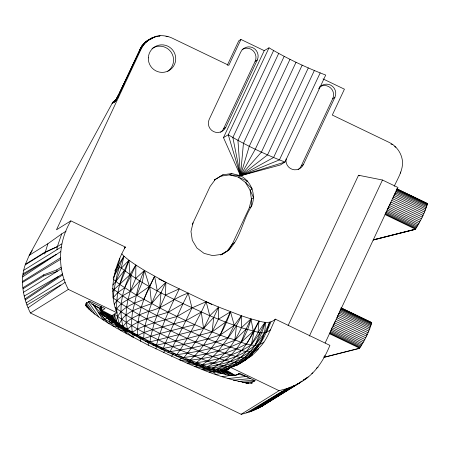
<?xml version="1.0" encoding="UTF-8"?>
<svg xmlns="http://www.w3.org/2000/svg" width="450" height="450" viewBox="0 0 450 450"><rect width="100%" height="100%" fill="white"/><g stroke="black" fill="none" stroke-linecap="round" stroke-linejoin="round"><path stroke-width="0.67" d="M248.445 383.203C213.058 377.168 180.585 360.118 148.286 345.167L148.292 342.371M239.692 373.421C230.518 379.001 219.623 371.576 210.352 369.692L207.349 366.654C223.144 358.56 234.231 343.671 241.352 327.757L241.369 315.776L218.632 307.058L206.134 301.725L191.981 307.901L177.058 316.485L154.328 322.757L145.024 325.834L137.604 328.984L132.322 332.28C122.811 330.429 115.251 323.814 107.466 318.442C103.331 315.686 100.462 311.614 100.519 306.467L101.734 312.497L112.652 317.998L119.357 323.961L132.322 332.28L156.465 345.189L183.459 357.559L207.349 366.654L216.422 369.309L222.862 370.468L224.983 370.474L228.729 369.079M112.044 103.556L114.199 102.218L116.347 99.726L113.181 101.936L112.044 103.556L29.239 255.302L25.419 264.246C19.71 280.215 22.995 298.147 30.42 312.986L241.155 414.293C248.518 412.56 255.684 409.961 262.221 406.125L300.611 382.303C314.809 374.243 323.887 360.163 329.901 345.364L275.344 319.146C268.47 325.817 258.75 320.462 250.965 318.909L246.043 329.214L234.81 340.29L223.273 344.739L211.185 348.306L199.063 351.073L187.425 353.154L176.766 354.679L167.636 352.114L182.79 358.886C193.815 345.988 202.894 331.324 209.79 315.743L206.134 301.725L201.285 312.075L185.951 320.636L152.331 329.664L144.034 332.499L137.779 335.396L125.691 330.441L145.311 341.19L167.636 352.114L169.976 351.624L172.721 346.686L182.407 327.892L191.981 307.901L188.224 293.119L182.998 303.705L168.283 312.227L146.627 318.724L138.139 322.071L131.659 325.586L127.389 329.304L115.222 323.972L123.047 326.52C117.411 305.415 123.868 282.757 135.866 265.067L144.489 270.456C137.734 282.977 136.558 297.399 132.666 310.922C131.569 317.987 131.271 325.187 132.322 332.28L120.144 327.111L127.389 329.304L126.276 322.341L126.011 314.955L126.596 307.266L128.025 299.391L130.269 291.459L135.726 278.415L135.866 265.067L128.947 260.269L123.941 256.196L121.832 253.89M116.893 312.739L68.355 289.412C56.818 268.082 58.438 241.498 70.858 220.866L125.325 247.044C114.137 266.805 108.253 290.874 116.893 312.739L112.112 315.709L111.977 316.671L112.652 317.998L102.819 314.128L114.12 319.674L114.255 314.016C134.392 329.006 157.41 339.581 180.129 350.01C197.01 356.726 213.857 365.372 232.132 367.239M209.79 315.743L226.558 322.487L241.352 327.757L250.965 318.909C245.942 339.778 231.924 359.044 212.186 368.162L221.377 373.191L216.422 369.309C233.398 362.43 246.133 347.827 253.333 331.262L250.965 318.909L241.369 315.776C235.946 328.815 226.569 339.615 218.357 350.949C213.576 356.316 208.164 361.125 201.977 364.815L210.352 369.692L182.79 358.886L189.951 360.236L194.501 356.074L199.063 351.073L203.558 345.319L212.062 331.897L218.362 319.275L218.632 307.058L209.79 315.743C177.969 301.112 144.467 287.516 117.416 264.808M241.369 315.776L234.253 325.327L220.174 335.076L207.911 338.889L195.57 342.022L163.176 348.446L160.048 348.531L169.976 351.624C189.579 348.654 209.188 344.908 227.79 337.888L234.253 325.327L230.49 311.788L225.619 322.121L212.062 331.897L187.341 338.479L156.465 345.189L145.311 341.19L149.929 341.899L150.862 336.077L154.328 322.757L159.744 307.924L165.504 295.054L165.859 282.369L144.489 270.456L135.726 278.415M150.862 39.043C156.218 34.419 165.403 35.027 171.72 37.907L228.814 65.329L240.936 39.448L264.223 50.642L269.016 47.818C287.049 58.573 306.129 67.528 325.716 75.066L284.963 162.039L280.389 164.97L240.469 175.764L238.309 177.103L229.652 174.87L220.838 176.13L214.374 179.989M114.21 304.436L116.713 300.696L122.479 295.836L130.269 291.459L131.079 275.439L135.866 265.067M236.998 365.181C252.54 356.704 266.484 341.021 265.23 322.296C255.904 333.315 251.848 347.979 240.525 357.429C234.478 362.812 227.554 367.144 219.999 370.08L225.945 374.372L216.422 369.309C230.327 366.789 244.131 361.53 254.357 351.461C265.821 344.689 269.662 330.435 275.344 319.146M359.134 347.878L359.179 348.469L324.101 357.373M359.179 348.469C364.764 340.858 369.18 331.611 371.666 322.521L341.252 307.907M373.348 239.906L415.119 229.399C420.429 221.558 425.031 212.608 427.421 203.49L397.012 188.871M263.925 342.09C253.249 350.336 238.956 339.998 227.79 337.888C204.469 329.439 181.839 319.174 159.744 307.924L161.01 292.725L165.859 282.369L157.236 290.723L151.56 303.637L148.821 311.282L145.024 325.834L144.034 332.499L143.674 338.619L138.352 337.528L149.929 341.899L203.574 328.399L213.744 317.374L218.632 307.058M270.72 329.603C267.238 332.91 262.536 333.473 258.058 332.28L258.992 321.103L253.333 331.262L241.138 342.259L230.136 347.091L218.357 350.949L206.303 353.914L194.501 356.074L183.459 357.559L175.252 355.579L176.766 354.679L180.129 350.01L187.341 338.479L201.285 312.075L203.574 328.399M220.596 255.004C239.822 246.881 241.093 221.985 251.471 206.409C256.461 195.12 251.46 181.333 240.469 175.764L243.444 143.314L284.197 56.34M113.108 297.186C115.037 283.207 117.383 268.841 123.941 256.196L121.163 268.335L115.858 281.475L112.815 285.047M212.062 331.897L213.744 317.374M234.81 340.29L236.453 326.081M23.76 270.27L56.936 249.694L57.358 246.611L61.695 233.899L66.009 231.216M44.702 254.036L47.919 243.703L61.695 233.899M155.953 348.936L156.364 346.877M190.159 361.986L189.951 360.236L197.269 364.843L196.149 362.666C215.46 360.428 235.007 355.708 251.353 344.767L254.081 331.419L258.992 321.103M119.812 258.328L118.198 265.691L113.169 278.235L119.211 266.597M320.181 72.922L279.428 159.896L240.469 175.764L223.47 137.616L228.263 134.786C246.296 145.541 265.376 154.502 284.963 162.039L240.469 175.764L231.812 173.531L222.992 174.791L215.359 179.353L210.071 186.514L193.101 222.744L190.969 231.424L192.308 240.294L196.92 248.012L204.103 253.395L212.76 255.623L221.58 254.362L227.053 251.145L232.341 243.979L249.311 207.754L251.449 199.074L250.104 190.198L245.492 182.486L238.309 177.103L247.652 181.148L245.492 182.486L252.264 188.859L250.104 190.198L253.603 197.73L251.449 199.074L251.471 206.409L249.311 207.754M112.843 291.375L113.946 289.642L129.988 274.742L128.947 260.269C119.61 279.748 112.528 302.535 119.357 323.961L110.976 321.069L123.047 326.52C128.728 317.728 139.596 314.843 148.821 311.282C163.322 308.391 174.251 297.574 188.224 293.119M231.812 173.531L229.652 174.87L240.469 175.764L249.249 146.289L290.002 59.316M25.217 264.87L44.893 252.653L45.062 252.073L57.358 246.611L61.672 243.928M258.671 348.784C248.732 360.293 234.63 366.891 219.999 370.08L229.804 375.159L222.862 370.468C234.231 366.784 242.837 358.341 252.647 351.962C261.467 344.385 266.558 333.506 269.505 322.447C262.367 339.154 253.058 356.361 236.34 365.13M114.199 102.218L116.752 99M394.223 186.283C398.272 177.362 404.775 167.822 401.76 157.523C399.994 151.042 395.404 145.468 389.368 142.509L332.303 115.065L344.424 89.19L323.027 78.907M241.138 342.259L246.043 329.214M325.136 343.012L395.252 192.774L426.296 207.697M147.459 40.973L144.388 43.211L141.834 46.238L139.843 49.669C141.536 45.973 144.371 43.009 147.51 40.534L152.404 37.682L147.51 40.534L144.456 43.071L141.885 46.108L139.888 49.551L140.22 50.108M159.744 307.924L136.721 295.346L119.767 284.473L125.111 271.361L128.947 260.269L121.163 268.335M218.362 319.275L230.49 311.788C223.836 331.256 213.126 350.398 196.149 362.666L204.03 367.425L201.977 364.815C220.821 362.492 240.036 357.345 255.099 345.279L260.269 332.584L265.23 322.296C261.658 335.824 254.509 348.508 244.052 357.907C234.146 363.262 223.279 366.441 212.186 368.162L216.157 371.621L207.349 366.654C225.619 364.168 244.384 358.459 257.867 345.279M367.993 332.702L336.949 317.779L338.963 313.138L370.007 328.061M220.174 335.076L225.619 322.121M115.836 310.483C119.953 302.552 129.015 298.918 136.721 295.346L142.239 282.347L144.489 270.456L149.445 286.464C142.234 301.674 136.631 318.347 137.779 335.396L131.788 333.928L143.674 338.619L159.958 333.506L194.833 324.63M192.296 224.623L193.101 222.744M163.738 352.648L164.829 350.162M266.406 332.286L271.029 321.823M157.236 290.723L154.586 276.278L143.848 299.424C133.222 303.789 118.018 308.34 116.364 321.671L107.466 318.442L119.357 323.961C124.453 311.158 140.023 308.126 151.56 303.637L161.01 292.725M182.998 303.705L170.623 330.812L163.176 348.446L152.572 344.874L156.465 345.189C161.679 325.536 170.342 307.012 179.319 288.838L165.504 295.054M227.295 65.295L238.764 40.798L240.936 39.448M144.45 43.476L144.456 43.071L148.95 39.639L145.89 42.182L139.888 49.551L120.442 91.086C114.862 102.645 122.918 86.141 119.621 92.784M152.123 38.289L147.437 40.686L144.456 43.071L145.89 42.182L141.885 46.108L143.325 45.214L141.328 48.662L56.475 229.798L70.858 220.866M220.562 132.249A9.214 9.112 58.2 0 0 223.605 128.644L255.133 61.346L257.287 60.008A9.214 9.112 58.2 0 0 252.889 47.745A9.214 9.112 58.2 0 0 240.733 52.048L209.205 119.346A9.214 9.112 58.2 0 0 213.609 131.608A9.214 9.112 58.2 0 0 225.765 127.305L257.287 60.008M223.47 137.616L264.223 50.642M269.016 47.818L228.263 134.786L240.469 175.764L273.589 157.506L314.342 70.532M273.611 50.541L232.858 137.514L240.469 175.764L267.548 154.901L308.301 67.928M278.696 53.398L237.943 140.372L240.469 175.764L261.411 152.134L302.164 65.16M296.027 62.274L255.274 149.243L240.469 175.764M298.176 169.554A9.214 9.112 58.2 0 0 301.224 165.949L332.747 98.651L334.907 97.307A9.214 9.112 58.2 0 0 330.778 85.185A9.214 9.112 58.2 0 0 318.623 88.819M301.224 165.949L303.384 164.604L334.907 97.307M288.101 325.581L358.521 175.247L382.472 180.023L397.991 187.487L392.709 198.743L423.754 213.666M309.375 336.066L382.472 180.023M120.077 92.272L124.487 83.042M126 79.875L128.121 75.442M130.539 70.374L131.749 67.843M134.173 62.775L134.775 61.509M418.168 224.82L387.118 209.897L391.123 202.123L422.173 217.041M363.949 340.999L332.899 326.076L335.368 321.154L366.412 336.077M117.647 97.712L117.051 98.111L119.835 92.773M118.744 94.567L139.956 49.854L141.924 46.462M154.586 276.278L149.445 286.464L136.721 295.346M119.104 94.252L117.872 96.266L118.845 94.371L119.514 94.224M117.872 96.266L118.845 94.371M131.079 275.439L124.594 287.814L117.765 292.567L113.034 297.872C138.234 316.446 167.062 329.423 195.57 342.022C208.828 347.518 222.216 352.862 236.126 356.473C241.627 357.863 248.107 359.426 252.613 354.752M118.384 95.664L117.034 97.836L119.138 94.703M117.034 97.836L118.052 95.923M117.051 98.111L118.232 96.677L114.525 101.903L116.331 99.619M117.287 97.352L115.571 100.384L117.692 96.964M115.948 99.681L114.986 101.284L116.679 98.634M254.081 331.419L246.679 343.761C229.348 353.593 209.582 357.992 189.951 360.236M123.941 256.196L114.789 270.894M32.254 250.577L29.239 255.302L47.919 243.703M114.525 101.903L116.477 99.073M124.526 248.175L125.325 247.044L124.436 248.068M140.687 48.831L120.442 91.086L120.819 91.53M251.353 344.767L260.269 332.584M171.568 356.276L173.216 354.043M255.099 345.279L264.639 332.798M119.767 284.473L115.858 281.475L124.189 270.653M142.768 45.467L144.028 43.971L141.834 46.238M130.269 291.459L139.731 280.828M181.423 357.941L179.387 359.786L192.527 362.672M116.347 99.726L115.611 100.339M371.194 322.813L371.666 322.521M262.221 406.125L267.328 402.491M303.069 380.278L303.851 379.603M145.457 42.637L146.959 41.389M116.106 99.962L113.057 102.088M28.074 307.783L65.126 282.291M24.941 298.941L62.46 273.892M248.293 357.429L239.968 363.026C217.311 360.765 196.549 349.566 175.742 341.021C154.89 331.161 133.898 321.098 115.133 307.569M22.629 276.891L60.621 251.646M25.245 299.97L62.708 274.86M190.761 361.62L187.11 363.139L201.982 366.283M291.375 387.72L266.541 403.172M292.562 386.972L294.947 385.476M296.134 384.728L298.513 383.231M299.706 382.489L302.085 380.993M249.424 411.992L282.24 391.399C287.82 387.293 294.919 386.269 300.611 382.303M257.338 408.696L293.771 385.914M258.339 408.212L294.666 385.498M22.731 275.197L56.301 254.323L22.956 273.859M241.155 414.293L279.067 390.684L286.56 388.716M251.528 411.182L289.44 387.596M261.332 406.603L299.25 383.034M154.71 37.249L156.15 36.354L147.51 40.534L150.874 38.728M159.114 36.298L160.076 35.707L156.724 36.669M139.888 49.551L141.328 48.662M113.721 101.492L116.432 99.804M112.539 102.696L114.699 101.357M223.605 128.644L225.765 127.305M25.419 264.246L45.062 252.073M56.936 249.694L61.251 247.016M22.523 281.43L60.474 257.878M22.989 287.702L43.639 274.871L56.824 269.887L61.138 267.21M23.119 288.743L43.785 275.906L57.127 271.418L56.824 269.887M23.496 292.292L61.442 268.74M214.279 180.023L215.359 179.353M220.838 176.13L222.992 174.791M26.184 302.884L64.159 279.321M30.42 312.986L68.355 289.412M234.501 242.64L232.341 243.979L229.213 249.806L221.58 254.362M422.19 215.837L422.978 215.342L391.933 200.424M245.846 359.893L238.477 364.134L230.631 367.402L226.316 370.08L235.192 375.502L236.987 374.529M236.863 365.136L238.477 364.134M323.972 356.389L325.052 355.719M366.429 334.873L367.217 334.378L336.173 319.455M316.457 368.168L318.077 367.161M311.766 373.539L312.846 372.87M304.931 378.934L308.166 376.926M269.1 401.394L270.281 400.657M272.053 399.561L273.234 398.824M278.544 395.527L279.726 394.791M282.088 393.328L283.269 392.591M303.221 380.278L306.996 377.938M254.683 409.967L289.451 388.592M22.5 282.448L60.441 259.436M239.518 373.331L236.666 375.058L239.541 373.269L255.066 380.728L250.746 383.012L245.739 382.939L248.372 383.181M246.589 412.802L282.24 391.399M26.876 305.055L60.806 284.974M233.916 366.536L235.131 365.833M24.171 296.066L58.146 276.576M113.946 101.301L115.746 100.479M235.648 365.681L241.526 362.571M44.893 252.653L57.358 246.611M147.437 40.686L149.721 39.589M199.142 365.136L194.681 366.317L205.903 368.91L212.062 369.771M229.489 368.584L224.983 370.474L232.898 375.536L222.862 370.468L230.085 368.1M228.656 369.006L224.983 370.474L235.192 375.502M150.964 38.571L152.837 37.913M207.675 368.291L205.903 368.91L202.033 369.287L213.547 371.869L220.208 372.6M254.357 351.461C246.172 353.166 237.96 349.026 230.136 347.091C213.851 341.662 198.023 334.991 182.407 327.892C158.338 316.288 133.577 305.038 112.511 288.366M215.55 371.34L213.547 371.869L209.098 372.026M373.584 239.754L415.406 229.146L384.992 214.526M373.118 240.047L415.119 229.399M323.899 357.249L359.646 348.176L329.231 333.562M222.249 373.219L215.809 374.507L213.547 371.869L189.759 362.256L187.144 360.062M222.114 376.706L232.931 375.053M237.662 374.327L239.012 374.124L248.153 377.044M113.22 322.453L108.399 323.269C100.26 318.054 91.811 312.896 85.522 305.426M227.959 378.608L246.189 376.459M233.286 380.194L250.65 378.596M238.05 381.454L255.167 380.199M254.306 381.645L242.213 382.371L249.075 383.181M119.992 326.531L114.019 326.672L108.399 323.269L98.184 312.266L105.688 316.648M165.971 36.551L167.979 36.495M252.09 383.04L250.746 383.012L252.056 383.136M127.789 331.155C119.183 331.223 111.178 326.323 108.056 318.082L104.597 319.112L103.314 320.034L93.06 304.498L88.633 301.517M258.058 332.28L241.352 327.757M390.983 144.118L392.816 144.551M394.582 146.672L395.859 147.161M396.827 188.904L427.5 203.676M396.422 189.157L427.466 204.081M396.917 190.08L427.326 204.699M396.039 190.597L427.084 205.515M395.691 191.599L426.735 206.522M358.521 175.247L359.781 175.854M394.723 194.102L425.767 209.025M394.116 195.559L425.16 210.476M393.441 197.111L424.485 212.034M390.302 203.811L421.346 218.734M389.475 205.459L420.519 220.382M388.659 207.039L419.709 221.963M387.872 208.53L418.916 223.453M386.421 211.123L417.465 226.046M385.785 212.186L416.829 227.109M385.223 213.064L416.267 227.987M385.38 214.054L415.789 228.667M341.066 307.941L371.739 322.706M340.661 308.194L371.706 323.117M341.156 309.116L371.571 323.73M340.279 309.628L371.323 324.551M339.93 310.635L370.98 325.558M339.491 311.811L370.536 326.734M338.355 314.589L369.399 329.512M337.68 316.147L368.724 331.071M334.541 322.847L365.591 337.764M333.714 324.495L364.764 339.418M363.156 342.484L332.111 327.566L331.358 328.933L362.407 343.856M330.66 330.159L361.704 345.082M330.66 331.526L361.069 346.14M330.098 332.404L360.506 347.023M329.619 333.09L360.034 347.704M158.906 279.028L211.832 304.47M230.631 367.402L279.067 390.684M91.839 304.178L101.278 308.717M116.207 324.411L117.281 326.632L120.122 330.216L148.286 345.167M101.604 309.864L93.06 304.498L101.543 314.139L104.597 319.112L124.358 330.587L133.577 337.601L132.649 334.401M113.411 279.298L115.858 281.475M102.066 311.507L99.304 308.469L101.543 314.139M85.68 305.196L87.317 307.361L86.198 305.685L85.809 304.329L86.158 303.317L89.573 301.191L105.008 308.61L102.127 310.399L101.509 311.248L111.977 316.671L101.734 312.497L100.536 306.473M85.781 304.858L89.156 309.353M85.871 303.756L91.699 311.636M86.411 302.383L94.927 314.196M126.658 333.872L124.358 330.587L123.649 328.804M88.307 301.888L98.809 317.002M111.836 315.338L112.652 317.998L112.275 315.259M112.77 315.101L114.12 319.674L104.737 316.119L116.364 321.671L114.255 314.016M100.654 306.388L101.554 309.617M101.464 306.984L102.127 310.399L112.112 315.709L101.509 311.248L100.98 306.382M140.276 338.051L140.805 341.381M43.639 274.871L43.785 275.906M149.749 286.627L151.56 303.637M400.343 172.018L400.371 173.16M303.384 164.604A9.214 9.112 58.2 0 1 286.104 158.929M319.736 86.766A9.214 9.112 58.2 0 1 332.747 98.651M242.123 49.461A9.214 9.112 58.2 0 1 255.133 61.346M152.021 48.566A13.821 13.674 58.2 0 1 171.118 52.172A13.821 13.674 58.2 0 1 167.715 71.325M115.414 100.508L114.998 101.07L115.993 99.827L115.414 100.508M148.326 57.848A13.821 13.674 58.2 0 0 168.334 70.903A13.821 13.674 58.2 0 0 169.414 47.076A13.821 13.674 58.2 0 0 148.326 57.848"/></g></svg>
